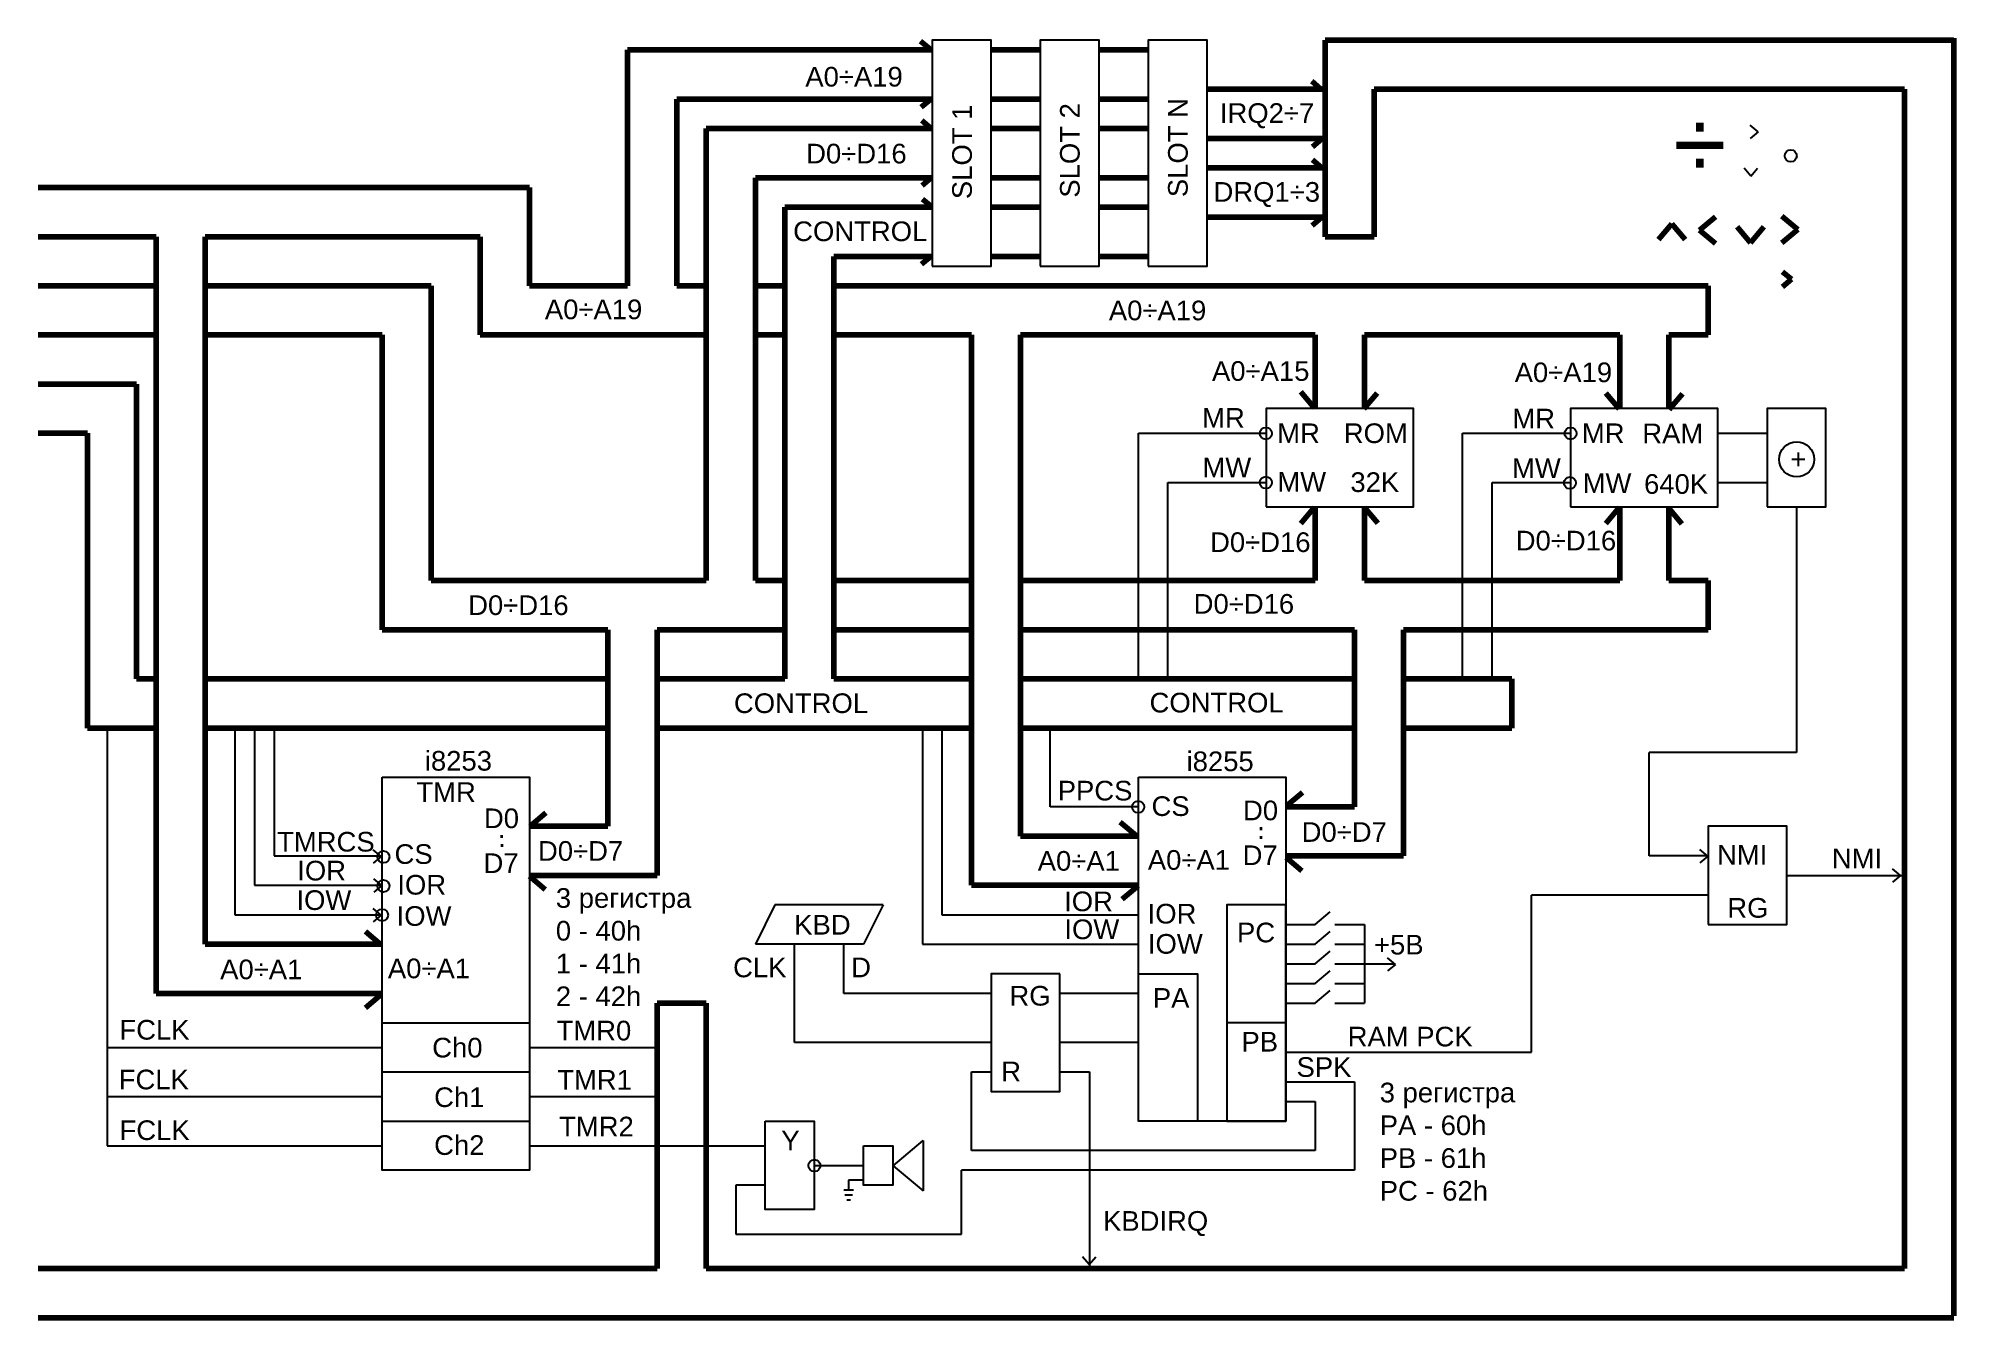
# Paper-space layout 'Лист3' of a CAD drawing. Header units: millimetres. Extents: x -1 to 289, y 5 to 199.
import ezdxf

# ---------------------------------------------------------------- set-up
doc = ezdxf.new("R2010")
doc.units = ezdxf.units.MM
doc.styles.get("Standard").update_dxf_attribs({"font": 'arial.ttf'})

psp = doc.layouts.new('Лист3')

# ---------------------------------------------------------------- linework, layer by layer
at = {"lineweight": 100}
for p, q in [((133.79, 196.97), (132.43, 198.11)), ((88.15, 161.13), (88.15, 196.77)), ((88.15, 196.77), (134.18, 196.77)), ((143.09, 196.77), (150.51, 196.77)), ((159.42, 196.77), (166.84, 196.77)), ((192.9, 190.9), (191.55, 192.04)), ((95.58, 161.13), (95.58, 189.34)), ((95.58, 189.34), (134.18, 189.34)), ((133.88, 189.26), (132.52, 188.12)), ((143.09, 189.34), (150.51, 189.34)), ((159.42, 189.34), (166.84, 189.34)), ((175.75, 190.83), (193.57, 190.83)), ((133.99, 184.97), (132.63, 186.11)), ((100.03, 116.59), (100.03, 184.89)), ((100.03, 184.89), (134.18, 184.89)), ((143.09, 184.89), (150.51, 184.89)), ((159.42, 184.89), (166.84, 184.89)), ((175.75, 183.41), (193.57, 183.41)), ((193.03, 183.29), (191.68, 182.15)), ((193.04, 179.03), (191.68, 180.17)), ((107.46, 116.59), (107.46, 177.47)), ((107.46, 177.47), (134.18, 177.47)), ((134.01, 177.43), (132.65, 176.29)), ((143.09, 177.47), (150.51, 177.47)), ((159.42, 177.47), (166.84, 177.47)), ((175.75, 178.95), (193.57, 178.95)), ((134.06, 173.1), (132.7, 174.24)), ((111.91, 101.75), (111.91, 173.01)), ((111.91, 173.01), (134.18, 173.01)), ((143.09, 173.01), (150.51, 173.01)), ((159.42, 173.01), (166.84, 173.01)), ((175.75, 171.53), (193.57, 171.53)), ((192.97, 171.39), (191.61, 170.25)), ((250.19, 169.54), (252.58, 171.55)), ((265.01, 169.65), (262.62, 171.65)), ((16.89, 168.56), (16.89, 54.24)), ((24.31, 61.66), (24.31, 168.56)), ((245.97, 170.51), (243.97, 168.12)), ((245.97, 170.51), (247.98, 168.12)), ((250.19, 169.54), (252.58, 167.54)), ((257.88, 167.64), (255.87, 170.03)), ((257.88, 167.64), (259.88, 170.03)), ((265.01, 169.65), (262.62, 167.64)), ((119.33, 101.75), (119.33, 165.59)), ((119.33, 165.59), (134.18, 165.59)), ((133.94, 165.53), (132.59, 164.39)), ((143.09, 165.59), (150.51, 165.59)), ((159.42, 165.59), (166.84, 165.59)), ((264.05, 162.12), (262.69, 163.26)), ((264.05, 162.12), (262.69, 160.98)), ((140.12, 153.71), (140.12, 70.57)), ((147.54, 77.99), (147.54, 153.71)), ((192.08, 142.58), (192.08, 153.71)), ((199.51, 142.58), (199.51, 153.71)), ((238.11, 142.58), (238.11, 153.71)), ((245.53, 142.58), (245.53, 153.71)), ((191.92, 142.71), (189.91, 145.1)), ((199.42, 142.55), (201.43, 144.94)), ((238.04, 142.53), (236.03, 144.92)), ((245.6, 142.45), (247.61, 144.84)), ((191.9, 127.62), (189.89, 125.22)), ((192.08, 127.73), (192.08, 116.59)), ((199.51, 127.73), (199.51, 116.59)), ((199.55, 127.65), (201.55, 125.26)), ((238.04, 127.62), (236.03, 125.22)), ((238.11, 127.73), (238.11, 116.59)), ((245.51, 127.56), (247.51, 125.17)), ((245.53, 127.73), (245.53, 116.59)), ((85.18, 79.48), (85.18, 109.17)), ((92.61, 72.05), (92.61, 109.17)), ((198.02, 82.44), (198.02, 109.17)), ((205.45, 75.02), (205.45, 109.17)), ((187.76, 82.57), (190.15, 84.58)), ((73.42, 79.52), (75.81, 81.53)), ((187.63, 82.44), (198.02, 82.44)), ((73.31, 79.48), (85.18, 79.48)), ((165, 78.08), (162.61, 80.09)), ((165.36, 77.99), (147.54, 77.99)), ((187.63, 75.02), (205.45, 75.02)), ((187.69, 74.76), (190.08, 72.76)), ((73.31, 72.05), (92.61, 72.05)), ((73.31, 71.95), (75.7, 69.94)), ((140.12, 70.57), (165.36, 70.57)), ((165.31, 70.47), (162.92, 68.46)), ((51.04, 61.66), (24.31, 61.66)), ((50.92, 61.55), (48.53, 63.56)), ((16.89, 54.24), (51.04, 54.24)), ((50.91, 54.06), (48.52, 52.06))]:
    psp.add_line(p, q, dxfattribs=at)
at = {"color": 242, "lineweight": 100, "true_color": 0xcd2027}
for p, q in [((193.57, 168.56), (193.57, 198.25)), ((193.57, 198.25), (288.59, 198.25)), ((288.59, 5.52), (288.59, 198.53)), ((281.17, 190.83), (200.99, 190.83)), ((200.99, 190.83), (200.99, 168.56)), ((281.17, 12.66), (281.17, 190.83)), ((-0.93, 175.98), (73.31, 175.98)), ((73.31, 161.13), (73.31, 175.98)), ((-0.93, 168.56), (16.89, 168.56)), ((24.31, 168.56), (65.88, 168.56)), ((65.88, 168.56), (65.88, 153.71)), ((200.99, 168.56), (193.57, 168.56)), ((-0.93, 161.13), (16.89, 161.13)), ((24.31, 161.13), (58.46, 161.13)), ((58.46, 161.13), (58.46, 116.59)), ((88.15, 161.13), (73.31, 161.13)), ((100.03, 161.13), (95.58, 161.13)), ((111.91, 161.13), (107.46, 161.13)), ((251.47, 161.13), (119.33, 161.13)), ((251.47, 153.71), (251.47, 161.13)), ((16.89, 153.71), (-0.93, 153.71)), ((24.31, 153.71), (51.04, 153.71)), ((51.04, 109.17), (51.04, 153.71)), ((100.03, 153.71), (65.88, 153.71)), ((111.91, 153.71), (107.46, 153.71)), ((140.12, 153.71), (119.33, 153.71)), ((192.08, 153.71), (147.54, 153.71)), ((238.11, 153.71), (199.51, 153.71)), ((245.53, 153.71), (251.47, 153.71)), ((-0.93, 146.29), (13.92, 146.29)), ((13.92, 146.29), (13.92, 101.75)), ((6.49, 138.86), (-0.93, 138.86)), ((6.49, 94.32), (6.49, 138.86)), ((100.03, 116.59), (58.46, 116.59)), ((111.91, 116.59), (107.46, 116.59)), ((140.12, 116.59), (119.33, 116.59)), ((192.08, 116.59), (147.54, 116.59)), ((238.11, 116.59), (199.51, 116.59)), ((245.53, 116.59), (251.47, 116.59)), ((251.47, 116.59), (251.47, 109.17)), ((85.18, 109.17), (51.04, 109.17)), ((111.91, 109.17), (92.61, 109.17)), ((140.12, 109.17), (119.33, 109.17)), ((198.02, 109.17), (147.54, 109.17)), ((251.47, 109.17), (205.45, 109.17)), ((16.89, 101.75), (13.92, 101.75)), ((85.18, 101.75), (24.31, 101.75)), ((111.91, 101.75), (92.61, 101.75)), ((140.12, 101.75), (119.33, 101.75)), ((198.02, 101.75), (147.54, 101.75)), ((205.45, 101.75), (221.78, 101.75)), ((221.78, 101.75), (221.78, 94.32)), ((16.89, 94.32), (6.49, 94.32)), ((85.18, 94.32), (24.31, 94.32)), ((140.12, 94.32), (92.61, 94.32)), ((198.02, 94.32), (147.54, 94.32)), ((221.78, 94.32), (205.45, 94.32)), ((92.61, 12.66), (92.61, 52.75)), ((92.61, 52.75), (100.03, 52.75)), ((100.03, 52.75), (100.03, 12.66)), ((-0.93, 12.66), (92.61, 12.66)), ((100.03, 12.66), (281.17, 12.66)), ((-0.93, 5.24), (288.59, 5.24))]:
    psp.add_line(p, q, dxfattribs=at)
for p, q in [((259.03, 184.4), (257.84, 185.4)), ((259.03, 184.4), (257.84, 183.4)), ((257.94, 177.72), (256.94, 178.91)), ((257.94, 177.72), (258.94, 178.91)), ((165.36, 101.75), (165.36, 138.86)), ((165.36, 138.86), (184.66, 138.86)), ((214.35, 101.75), (214.35, 138.86)), ((214.35, 138.86), (230.69, 138.86)), ((252.96, 138.86), (260.38, 138.86)), ((169.81, 101.75), (169.81, 131.44)), ((169.81, 131.44), (184.66, 131.44)), ((218.81, 101.75), (218.81, 131.44)), ((218.81, 131.44), (230.69, 131.44)), ((252.96, 131.44), (260.38, 131.44)), ((264.84, 127.73), (264.84, 90.61)), ((9.46, 94.32), (9.46, 31.22)), ((28.77, 94.32), (28.77, 66.11)), ((31.73, 94.32), (31.73, 70.57)), ((34.7, 94.32), (34.7, 75.02)), ((132.7, 94.32), (132.7, 61.66)), ((135.66, 94.32), (135.66, 66.11)), ((152, 82.44), (152, 94.32)), ((264.84, 90.61), (242.56, 90.61)), ((242.56, 75.02), (242.56, 90.61)), ((165.36, 82.44), (152, 82.44)), ((50.9, 74.93), (49.71, 75.93)), ((251.41, 74.96), (250.21, 75.96)), ((34.7, 75.02), (51.04, 75.02)), ((50.9, 74.93), (49.71, 73.93)), ((251.47, 75.02), (242.56, 75.02)), ((251.41, 74.96), (250.21, 73.96)), ((280.55, 72.05), (279.36, 73.05)), ((31.73, 70.57), (51.04, 70.57)), ((50.99, 70.53), (49.8, 71.53)), ((50.99, 70.53), (49.8, 69.53)), ((263.35, 72.05), (281.17, 72.05)), ((280.55, 72.05), (279.36, 71.05)), ((50.9, 66.04), (49.71, 67.04)), ((110.42, 67.6), (107.46, 61.66)), ((126.76, 67.6), (110.42, 67.6)), ((126.76, 67.6), (123.79, 61.66)), ((224.75, 45.33), (224.75, 69.08)), ((251.47, 69.08), (224.75, 69.08)), ((28.77, 66.11), (51.04, 66.11)), ((50.9, 66.04), (49.71, 65.04)), ((135.66, 66.11), (165.36, 66.11)), ((187.63, 64.63), (192.08, 64.63)), ((192.08, 64.63), (194.36, 66.54)), ((195.05, 64.63), (199.51, 64.63)), ((199.51, 64.63), (199.51, 52.75)), ((123.79, 61.66), (107.46, 61.66)), ((113.39, 46.81), (113.39, 61.66)), ((120.82, 54.24), (120.82, 61.66)), ((132.7, 61.66), (165.36, 61.66)), ((187.63, 61.66), (192.08, 61.66)), ((192.08, 61.66), (194.36, 63.57)), ((195.05, 61.66), (199.51, 61.66)), ((187.63, 58.69), (192.08, 58.69)), ((192.08, 58.69), (194.36, 60.6)), ((195.05, 58.69), (199.51, 58.69)), ((199.51, 58.69), (203.96, 58.69)), ((204.2, 58.62), (203.01, 59.62)), ((204.2, 58.62), (203.01, 57.62)), ((187.63, 55.72), (192.08, 55.72)), ((192.08, 55.72), (194.36, 57.63)), ((195.05, 55.72), (199.51, 55.72)), ((143.09, 54.24), (120.82, 54.24)), ((165.36, 54.24), (153.48, 54.24)), ((187.63, 52.75), (192.08, 52.75)), ((192.08, 52.75), (194.36, 54.66)), ((195.05, 52.75), (199.51, 52.75)), ((51.04, 49.78), (73.31, 49.78)), ((187.63, 49.78), (178.72, 49.78)), ((143.09, 46.81), (113.39, 46.81)), ((165.36, 46.81), (153.48, 46.81)), ((9.46, 46.07), (51.04, 46.07)), ((73.31, 46.07), (92.61, 46.07)), ((187.63, 45.33), (224.75, 45.33)), ((51.04, 42.36), (73.31, 42.36)), ((140.12, 30.48), (140.12, 42.36)), ((140.12, 42.36), (143.09, 42.36)), ((153.48, 42.36), (157.94, 42.36)), ((157.94, 42.36), (157.94, 12.66)), ((187.63, 40.87), (198.02, 40.87)), ((198.02, 40.87), (198.02, 27.51)), ((9.46, 38.65), (51.04, 38.65)), ((73.31, 38.65), (92.61, 38.65)), ((187.63, 37.9), (192.08, 37.9)), ((192.08, 37.9), (192.08, 30.48)), ((51.04, 34.93), (73.31, 34.93)), ((128.28, 28.2), (132.82, 32.01)), ((132.82, 32.01), (132.82, 24.38)), ((9.46, 31.22), (51.04, 31.22)), ((73.31, 31.22), (108.94, 31.22)), ((192.08, 30.48), (140.12, 30.48)), ((116.36, 28.25), (123.79, 28.25)), ((128.28, 28.2), (132.82, 24.38)), ((198.02, 27.51), (138.63, 27.51)), ((138.63, 17.86), (138.63, 27.51)), ((108.94, 25.28), (104.49, 25.28)), ((104.49, 25.28), (104.49, 17.86)), ((120.82, 24.54), (122.3, 24.54)), ((120.97, 23.8), (122.15, 23.8)), ((123.79, 26.03), (121.56, 26.03)), ((121.56, 26.03), (121.56, 24.54)), ((121.26, 23.06), (121.86, 23.06)), ((104.49, 17.86), (138.63, 17.86)), ((157.91, 13.25), (156.91, 14.44)), ((157.91, 13.25), (158.9, 14.44))]:
    psp.add_line(p, q)
for points in [[(134.18, 164.1), (143.09, 164.1), (143.09, 198.25), (134.18, 198.25)], [(150.51, 164.1), (159.42, 164.1), (159.42, 198.25), (150.51, 198.25)], [(166.84, 164.1), (175.75, 164.1), (175.75, 198.25), (166.84, 198.25)], [(184.66, 127.73), (206.93, 127.73), (206.93, 142.58), (184.66, 142.58)], [(230.69, 127.73), (252.96, 127.73), (252.96, 142.58), (230.69, 142.58)], [(260.38, 127.73), (269.29, 127.73), (269.29, 142.58), (260.38, 142.58)], [(51.04, 86.9), (73.31, 86.9), (73.31, 27.51), (51.04, 27.51)], [(165.36, 86.9), (187.63, 86.9), (187.63, 34.93), (165.36, 34.93)], [(251.47, 64.63), (263.35, 64.63), (263.35, 79.48), (251.47, 79.48)], [(187.63, 67.6), (178.72, 67.6), (178.72, 34.93), (187.63, 34.93)], [(153.48, 57.2), (143.09, 57.2), (143.09, 39.39), (153.48, 39.39)], [(165.36, 57.2), (174.27, 57.2), (174.27, 34.93), (165.36, 34.93)], [(108.94, 34.93), (116.36, 34.93), (116.36, 21.57), (108.94, 21.57)], [(123.79, 31.22), (128.24, 31.22), (128.24, 25.28), (123.79, 25.28)]]:
    psp.add_lwpolyline(points, close=True)
for centre, radius in [((263.96, 180.77), 0.909), ((184.62, 138.84), 0.909), ((230.69, 138.84), 0.909), ((264.86, 134.91), 2.65), ((184.62, 131.41), 0.909), ((230.59, 131.35), 0.909), ((165.32, 82.4), 0.909), ((51.24, 74.85), 0.909), ((51.24, 70.46), 0.909), ((51.04, 66.07), 0.909), ((116.38, 28.21), 0.909)]:
    psp.add_circle(centre, radius)

# ---------------------------------------------------------------- texts
at = {"attachment_point": 1}
for s, width, gutter_width, insert, char_height in [('A0÷A19', 22.0113, 37.12, (115.01, 194.21), 2.969), ('IRQ2÷7', 22.0113, 37.12, (177.67, 188.72), 2.969), ('÷', 30.9432, 52.37, (246.21, 187.78), 10.47), ('D0÷D16', 22.0113, 37.12, (115.14, 182.6), 2.969), ('DRQ1÷3', 22.0113, 37.12, (176.71, 176.81), 2.969), ('CONTROL', 22.0113, 37.12, (113.17, 170.86), 2.969), ('A0÷A15', 22.0113, 37.12, (176.48, 149.75), 2.969), ('A0÷A19', 22.0113, 37.12, (222.23, 149.55), 2.969), ('MR', 22.0113, 37.12, (174.99, 142.67), 2.969), ('MR', 22.0113, 37.12, (221.88, 142.56), 2.969), ('MR', 22.0113, 37.12, (186.34, 140.34), 2.969), ('ROM', 22.0113, 37.12, (196.4, 140.35), 2.969), ('MR', 22.0113, 37.12, (232.39, 140.34), 2.969), ('RAM', 22.0113, 37.12, (241.52, 140.32), 2.969), ('MW', 22.0113, 37.12, (175.04, 135.18), 2.969), ('MW', 22.0113, 37.12, (221.83, 135.07), 2.969), ('+', 22.0113, 37.12, (263.88, 136.46), 2.97), ('MW', 22.0113, 37.12, (186.36, 133.01), 2.969), ('32K', 22.0113, 37.12, (197.4, 132.96), 2.969), ('MW', 22.0113, 37.12, (232.51, 132.81), 2.969), ('640K', 22.0113, 37.12, (241.79, 132.68), 2.969), ('D0÷D16', 22.0113, 37.12, (176.19, 123.89), 2.969), ('D0÷D16', 22.0113, 37.12, (222.39, 124.13), 2.969), ('i8253', 22.0113, 37.12, (57.5, 90.86), 2.969), ('i8255', 22.0113, 37.12, (172.64, 90.78), 2.969), ('TMR', 22.0113, 37.12, (56.22, 86.13), 2.969), ('PPCS', 22.0113, 37.12, (153.16, 86.35), 2.969), ('CS', 22.0113, 37.12, (167.34, 84.01), 2.969), ('D0', 22.0113, 37.12, (66.43, 82.17), 2.969), ('D0', 22.0113, 37.12, (181.17, 83.36), 2.969), ('TMRCS', 22.0113, 37.12, (35.17, 78.63), 2.969), ('.', 22.0113, 37.12, (183.29, 81.86), 2.97), ('D0÷D7', 22.0113, 37.12, (190.03, 80.1), 2.969), ('CS', 22.0113, 37.12, (52.92, 76.77), 2.969), ('D7', 22.0113, 37.12, (66.37, 75.39), 2.969), ('.', 22.0113, 37.12, (68.55, 80.67), 2.97), ('.', 22.0113, 37.12, (68.58, 79.33), 2.97), ('D0÷D7', 22.0113, 37.12, (74.6, 77.24), 2.969), ('A0÷A1', 22.0113, 37.12, (150.14, 75.74), 2.969), ('A0÷A1', 22.0113, 37.12, (166.78, 75.88), 2.969), ('D7', 22.0113, 37.12, (181.11, 76.59), 2.969), ('.', 22.0113, 37.12, (183.32, 80.52), 2.97), ('NMI', 22.0113, 37.12, (252.82, 76.66), 2.969), ('NMI', 22.0113, 37.12, (270.18, 76.12), 2.969), ('IOR', 22.0113, 37.12, (38.21, 74.27), 2.969), ('IOW', 22.0113, 37.12, (38.09, 69.81), 2.969), ('IOR', 22.0113, 37.12, (53.34, 72.13), 2.969), ('3 регистра\\P0 - 40h\\P1 - 41h\\P2 - 42h', 22.0113, 37.12, (77.3, 70.13), 2.969), ('IOR', 22.0113, 37.12, (154.13, 69.62), 2.969), ('IOW', 22.0113, 37.12, (53.23, 67.41), 2.969), ('IOR', 22.0113, 37.12, (166.75, 67.76), 2.969), ('RG', 22.0113, 37.12, (254.37, 68.64), 2.969), ('KBD', 22.0113, 37.12, (113.33, 66.09), 2.969), ('IOW', 22.0113, 37.12, (154.17, 65.4), 2.969), ('PC', 22.0113, 37.12, (180.26, 64.92), 2.969), ('IOW', 22.0113, 37.12, (166.79, 63.2), 2.969), ('+5B', 22.0113, 37.12, (200.97, 63.08), 2.969), ('A0÷A1', 22.0113, 37.12, (26.56, 59.34), 2.969), ('A0÷A1', 22.0113, 37.12, (51.91, 59.49), 2.969), ('CLK', 22.0113, 37.12, (104.09, 59.64), 2.969), ('D', 22.0113, 37.12, (121.94, 59.64), 2.97), ('RG', 22.0113, 37.12, (145.86, 55.36), 2.969), ('PА', 22.0113, 37.12, (167.54, 55.03), 2.969), ('FCLK', 22.0113, 37.12, (11.33, 50.22), 2.969), ('TMR0', 22.0113, 37.12, (77.41, 50.1), 2.969), ('RAM PCK', 22.0113, 37.12, (196.99, 49.19), 2.969), ('Ch0', 22.0113, 37.12, (58.61, 47.52), 2.969), ('PB', 22.0113, 37.12, (180.93, 48.42), 2.969), ('R', 22.0113, 37.12, (144.62, 43.92), 2.97), ('SPK', 22.0113, 37.12, (189.26, 44.59), 2.969), ('FCLK', 22.0113, 37.12, (11.23, 42.71), 2.969), ('TMR1', 22.0113, 37.12, (77.51, 42.66), 2.969), ('3 регистра\\PPA - 60h\\PPB - 61h\\PPC - 62h', 22.0113, 37.12, (201.83, 40.74), 2.969), ('Ch1', 22.0113, 37.12, (58.9, 40.03), 2.969), ('FCLK', 22.0113, 37.12, (11.35, 35.05), 2.969), ('TMR2', 22.0113, 37.12, (77.79, 35.6), 2.969), ('Ch2', 22.0113, 37.12, (58.9, 32.8), 2.969), ('Y', 22.0113, 37.12, (111.38, 33.47), 2.97), ('KBDIRQ', 22.0113, 37.12, (160.01, 21.34), 2.969)]:
    psp.add_mtext_dynamic_manual_height_columns(s, width=width, gutter_width=gutter_width, heights=[0], dxfattribs=dict(at, insert=insert, char_height=char_height))
at = {"color": 242, "true_color": 0xcd2027, "char_height": 2.969, "attachment_point": 1, "rotation": 90}
for s, insert in [('SLOT 1', (137.21, 174.23)), ('SLOT 2', (153.51, 174.45)), ('SLOT N', (169.84, 174.53))]:
    psp.add_mtext_dynamic_manual_height_columns(s, width=22.0113, gutter_width=37.12, heights=[0], dxfattribs=dict(at, insert=insert))
at = {"color": 242, "true_color": 0xcd2027, "char_height": 2.969, "attachment_point": 1}
for s, insert in [('A0÷A19', (75.64, 159.06)), ('A0÷A19', (160.89, 158.9)), ('D0÷D16', (64.05, 114.37)), ('D0÷D16', (173.71, 114.57)), ('CONTROL', (104.22, 99.56)), ('CONTROL', (167.04, 99.65))]:
    psp.add_mtext_dynamic_manual_height_columns(s, width=22.0113, gutter_width=37.12, heights=[0], dxfattribs=dict(at, insert=insert))

doc.saveas('drawing.dxf')
